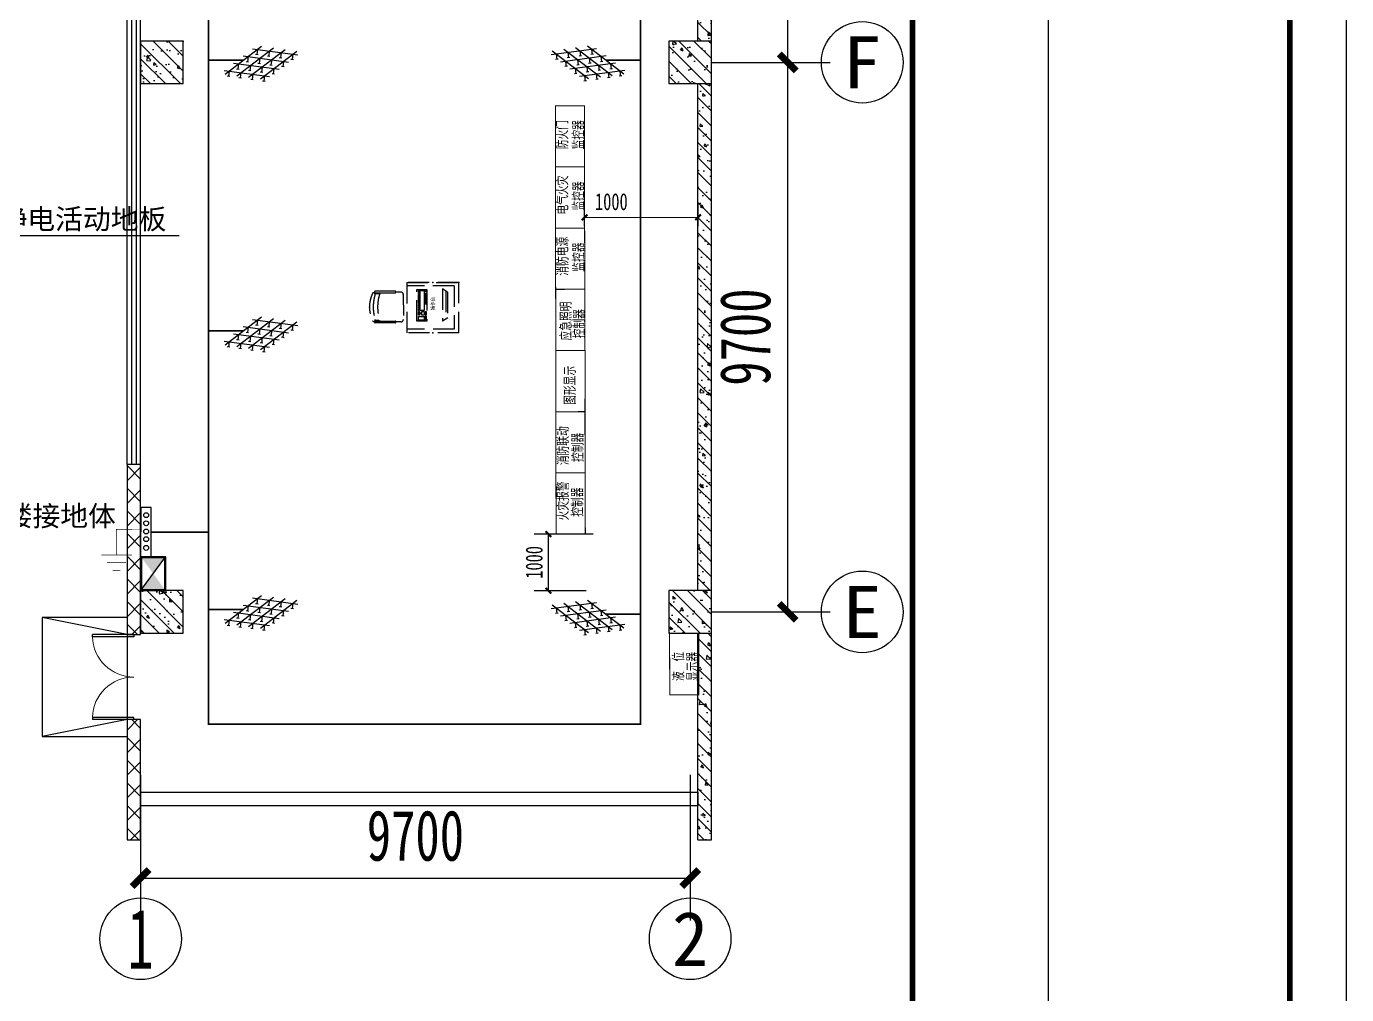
# Model space of a CAD drawing. Header units: millimetres. Extents: x -633009578 to 5705885, y -633235091 to 2571734.
# Drawn here: x 2521052 to 2544355, y 2116181 to 2133270 of the extents above; entities that cross this region are included whole.
import ezdxf
from ezdxf.enums import TextEntityAlignment as Align

# ---------------------------------------------------------------- set-up
doc = ezdxf.new("R2010")
doc.units = ezdxf.units.MM
doc.header["$LTSCALE"] = 1000
doc.header["$MEASUREMENT"] = 0
doc.linetypes.add('__DASH', pattern=[0.35, 0.25, -0.1])
doc.linetypes.add('DASH', pattern=[0.35, 0.25, -0.1])
doc.layers.get('0').update_dxf_attribs({"color": 9})
for name, color, linetype in [('01CSX', 5, 'Continuous'), ('A-COLUM(柱)', 255, 'Continuous'), ('A-DOOR(门）', 4, 'Continuous'), ('A-HATH(填充)', 8, 'Continuous'), ('A-STAR(楼梯)', 51, 'Continuous'), ('A-WA-J(剪力墙)', 254, 'Continuous'), ('A-WALL(墙)', 255, 'Continuous'), ('AXIS_TEXT', 7, 'Continuous'), ('C-AXIS(轴号)', 3, 'Continuous'), ('EQUIP', 3, 'Continuous'), ('GROUND', 2, 'Continuous'), ('LAYER2', 172, 'Continuous'), ('WALL', 9, 'Continuous'), ('WIRE-安防', 5, 'DASH'), ('智能管线', 10, 'Continuous'), ('设备-箱柜', 3, 'Continuous'), ('门', 172, 'Continuous'), ('院图签、封面151013$0$PUB_TITLE', 153, 'Continuous'), ('院图签、封面151013$0$图签文字', 4, 'Continuous')]:
    doc.layers.add(name, color=color, linetype=linetype)
doc.layers.add('TEXT', color=2, linetype='Continuous', lineweight=18)
doc.styles.add('-仿宋_GB2312', font='simhei.ttf')
doc.styles.add('-宋体', font='simhei.ttf', dxfattribs={"width": 0.8})
doc.styles.add('_TCH_AXIS', font='simhei.ttf', dxfattribs={"bigfont": 'GBCBIG'})
doc.styles.add('_TCH_DIM_T3', font='simhei.ttf', dxfattribs={"width": 0.707, "bigfont": 'GBCBIG'})
doc.styles.add('_TEL_DIM', font='simhei.ttf', dxfattribs={"height": 3.5, "bigfont": 'HZTXT'})
doc.styles.add('COMPLEX', font='simhei.ttf')
doc.styles.add('DIM_FONT', font='simhei.ttf', dxfattribs={"width": 0.707, "bigfont": 'gbcbig.shx'})
doc.styles.add('宋', font='simhei.ttf', dxfattribs={"width": 0.8})
doc.styles.add('院图签、封面151013$0$-宋体', font='simhei.ttf', dxfattribs={"width": 0.8})
doc.dimstyles.new('_TCH_ARCH&&300', dxfattribs={"dimtxt": 892.5, "dimasz": 300, "dimexe": 750, "dimexo": 900, "dimgap": 300, "dimtad": 1, "dimdec": 0, "dimzin": 0, "dimdsep": 46, "dimtxsty": '_TCH_DIM_T3', "dimblk": 'ARCHTICK', "dimcen": 0.09, "dimclrt": 7, "dimazin": 2, "dimtfac": 1, "dimtdec": 0, "dimtix": 1, "dimtmove": 2, "dimatfit": 3, "dimfxl": 1, "dimtolj": 1, "dimtzin": 0, "dimarcsym": 0})
doc.dimstyles.new('DIM100', dxfattribs={"dimtxt": 300, "dimasz": 100, "dimexe": 250, "dimexo": 300, "dimgap": 100, "dimtad": 1, "dimdec": 0, "dimzin": 0, "dimdsep": 46, "dimtxsty": 'DIM_FONT', "dimblk": 'ARCHTICK', "dimcen": 0.09, "dimclrd": 256, "dimclre": 256, "dimclrt": 256, "dimazin": 2, "dimtfac": 1, "dimtdec": 0, "dimtix": 1, "dimtmove": 2, "dimatfit": 3, "dimfxl": 1, "dimtolj": 1, "dimtzin": 0, "dimlwd": -1, "dimlwe": -1, "dimarcsym": 0})
pattern_1 = [(315, (-1098241.098288359, -1657218.591094821), (132.5825214724777, 132.5825214724776), []), (320, (-1098241.098288359, -1657218.591094821), (-47.06410123694653, -537.9451369505651), [56.25, -618.75]), (265, (-1098241.098288359, -1657218.591094821), (564.1441002750089, 104.0635002097499), [45, -495]), (10.45139999999999, (-1098245.020293359, -1657263.419854821), (517.079656545715, -433.8820362855164), [47.8051425, -525.856584]), (316.1842, (-1098091.098288359, -1657218.591094821), (-124.1392607467639, -800.4307864692332), [84.375, -928.125]), (6.635599999999986, (-1098101.443268609, -1657285.293653572), (730.5884031753312, -700.9970291615274), [71.707716, -788.78475]), (261.1842, (-1098091.098288359, -1657218.591094821), (730.588950693994, -700.9964588502198), [67.5, -742.5]), (291, (-1098128.598288359, -1657293.591094821), (-301.9641679990041, -447.6802890888463), [56.25, -618.75]), (236, (-1098128.598288359, -1657293.591094821), (543.8625337851396, -182.4864989411868), [44.99999999999999, -494.9999999999999]), (341.4514, (-1098153.761992859, -1657330.897769572), (241.8978725324643, -630.1669714361175), [47.8051425, -525.856584]), (307.5, (-1098241.098288359, -1657218.591094821), (249.6703903734836, -9.119891487967951), [0, -488.9999999999999, 0, -502.5, 0, -496.875]), (277.5, (-1098241.098288359, -1657218.591094821), (295.8087839117703, -197.3021530816116), [0, -286.5, 0, -477.75, 0, -189.375]), (237.5, (-1098241.098288359, -1657051.341094821), (-16.91615380078498, -400.3668271293068), [0, -187.5, 0, -585, 0, -776.25]), (227.5, (-1098241.098288359, -1656976.341094821), (75.07873674923819, -437.3896270067897), [0, -243.75, 0, -388.5, 0, -551.25])]
pattern_2 = [(45, (-1098041.098288359, -1657218.591094821), (-200.0002033111466, 200.0002033111467), []), (135, (-1098041.098288359, -1657218.591094821), (-200.0002033111467, -200.0002033111466), [])]

# ---------------------------------------------------------------- blocks, each defined once
blk = doc.blocks.new('_ArchTick')
at = {"color": 0, "linetype": 'ByBlock', "const_width": 0.4}
blk.add_lwpolyline([(-0.5, -0.5), (0.5, 0.5)], dxfattribs=at)
blk = doc.blocks.new('*D455')
at = {"transparency": 16777216}
for p, q in [((2530906.140061203, 2129742.943247736), (2530905.800289212, 2130149.664931075)), ((2532907.652956767, 2129744.615295357), (2532907.313184776, 2130151.336978696)), ((2530906.009137109, 2129899.66501831), (2532907.522032673, 2129901.33706593))]:
    blk.add_line(p, q, dxfattribs=at)
at = {"layer": 'Defpoints', "color": 0, "transparency": 16777216}
for p in [(2532907.522032673, 2129901.33706593), (2532907.903574244, 2129444.615400039), (2530906.39067868, 2129442.943352418)]:
    blk.add_point(p, dxfattribs=at)
at = {"transparency": 16777216, "xscale": 100, "yscale": 100, "zscale": 100}
for p, rotation in [((2530906.009137109, 2129899.66501831), 180.0478644178281), ((2532907.522032673, 2129901.33706593), 0.0478644178280932)]:
    blk.add_blockref('_ArchTick', p, dxfattribs=dict(at, rotation=rotation))
at = {"transparency": 16777216, "insert": (2531377.152784127, 2130174.80280705), "char_height": 300, "attachment_point": 5, "rotation": 0.047864417828107235, "style": 'DIM_FONT'}
blk.add_mtext('\\A1;\\A1;1000', dxfattribs=at)
blk = doc.blocks.new('*D374')
at = {"layer": 'C-AXIS(轴号)', "color": 0, "lineweight": -2, "transparency": 16777216}
for p, q in [((9339.00264189113, -19800.00000000815), (11421.60214259569, -19800.00000000815)), ((10671.60214259569, -29500.00000000815), (10671.60214259569, -19800.00000000815)), ((9339.00264189113, -29500.00000000815), (11421.60214259569, -29500.00000000815))]:
    blk.add_line(p, q, dxfattribs=at)
at = {"layer": 'Defpoints', "color": 0, "transparency": 16777216}
for p in [(8439.00264189113, -19800.00000000815), (10671.60214259569, -19800.00000000815), (8439.00264189113, -29500.00000000815)]:
    blk.add_point(p, dxfattribs=at)
at = {"layer": 'C-AXIS(轴号)', "color": 0, "linetype": 'ByBlock', "lineweight": -2, "transparency": 16777216, "xscale": 300, "yscale": 300, "zscale": 300}
for p, rotation in [((10671.60214259569, -19800.00000000815), 90), ((10671.60214259569, -29500.00000000815), 270)]:
    blk.add_blockref('_ArchTick', p, dxfattribs=dict(at, rotation=rotation))
at = {"layer": 'C-AXIS(轴号)', "color": 7, "transparency": 16777216, "insert": (9925.352142595686, -24650.00000000815), "char_height": 892.5, "attachment_point": 5, "rotation": 90, "style": '_TCH_DIM_T3'}
blk.add_mtext('\\A1;9700', dxfattribs=at)
blk = doc.blocks.new('*D375')
at = {"layer": 'C-AXIS(轴号)', "color": 0, "lineweight": -2, "transparency": 16777216}
for p, q in [((9339.00264189113, -10100.00000000815), (11421.60214259569, -10100.00000000815)), ((10671.60214259569, -19800.00000000815), (10671.60214259569, -10100.00000000815)), ((9339.00264189113, -19800.00000000815), (11421.60214259569, -19800.00000000815))]:
    blk.add_line(p, q, dxfattribs=at)
at = {"layer": 'Defpoints', "color": 0, "transparency": 16777216}
for p in [(8439.00264189113, -10100.00000000815), (10671.60214259569, -10100.00000000815), (8439.00264189113, -19800.00000000815)]:
    blk.add_point(p, dxfattribs=at)
at = {"layer": 'C-AXIS(轴号)', "color": 0, "linetype": 'ByBlock', "lineweight": -2, "transparency": 16777216, "xscale": 300, "yscale": 300, "zscale": 300}
for p, rotation in [((10671.60214259569, -10100.00000000815), 90), ((10671.60214259569, -19800.00000000815), 270)]:
    blk.add_blockref('_ArchTick', p, dxfattribs=dict(at, rotation=rotation))
at = {"layer": 'C-AXIS(轴号)', "color": 7, "transparency": 16777216, "insert": (9925.352142595686, -14950.00000000815), "char_height": 892.5, "attachment_point": 5, "rotation": 90, "style": '_TCH_DIM_T3'}
blk.add_mtext('\\A1;9700', dxfattribs=at)
blk = doc.blocks.new('*D377')
at = {"layer": 'C-AXIS(轴号)', "color": 0, "lineweight": -2, "transparency": 16777216}
for p, q in [((-750.0000000018626, -33259.01896482729), (-750.0000000018626, -34948.50481059146)), ((8949.999999998137, -33259.01896482729), (8949.999999998137, -34948.50481059146)), ((-750.0000000018626, -34198.50481059146), (8949.999999998137, -34198.50481059146))]:
    blk.add_line(p, q, dxfattribs=at)
at = {"layer": 'Defpoints', "color": 0, "transparency": 16777216}
for p in [(-750.0000000018626, -32359.01896482729), (8949.999999998137, -32359.01896482729), (8949.999999998137, -34198.50481059146)]:
    blk.add_point(p, dxfattribs=at)
at = {"layer": 'C-AXIS(轴号)', "color": 0, "linetype": 'ByBlock', "lineweight": -2, "transparency": 16777216, "xscale": 300, "yscale": 300, "zscale": 300, "rotation": 180}
blk.add_blockref('_ArchTick', (-750.0000000018626, -34198.50481059146), dxfattribs=at)
at = {"layer": 'C-AXIS(轴号)', "color": 0, "linetype": 'ByBlock', "lineweight": -2, "transparency": 16777216, "xscale": 300, "yscale": 300, "zscale": 300}
blk.add_blockref('_ArchTick', (8949.999999998137, -34198.50481059146), dxfattribs=at)
at = {"layer": 'C-AXIS(轴号)', "color": 7, "transparency": 16777216, "insert": (4099.999999998137, -33452.25481059146), "char_height": 892.5, "attachment_point": 5, "style": '_TCH_DIM_T3'}
blk.add_mtext('\\A1;9700', dxfattribs=at)
blk = doc.blocks.new('_AXISO')
blk.add_circle((0, 0), 0.5)
at = {"layer": 'AXIS_TEXT', "style": 'COMPLEX', "width": 1.041666666666667}
blk.add_attdef('A', text='', height=0.56, dxfattribs=at).set_placement((-0.25, -0.28), (0.25, -0.28), align=Align.FIT)
blk = doc.blocks.new('_FZH')
h = blk.add_hatch()
h.set_pattern_fill('钢筋混凝土', color=256, scale=0.1, style=0)
h.set_pattern_definition([(45, (0, 0), (-0.1767766952966369, 0.1767766952966369), []), (50, (0, 0), (0.7172601826007535, -0.06275213498259512), [0.07500000000000001, -0.8250000000000001]), (355, (0, 0), (-0.138751333613, 0.7521921337000119), [0.06, -0.66]), (100.4514, (0.05977168000000001, -0.00522934), (0.5785093817140216, 0.6894395420609536), [0.06374019, -0.701142112]), (46.1842, (0, 0.2), (1.067241048625645, -0.1655190143290181), [0.1125, -1.2375]), (96.6356, (0.088936745, 0.186206693), (0.9346627055487033, 0.9741178709004418), [0.095610288, -1.051713]), (351.1842, (0, 0.2), (0.9346619451336272, 0.9741186009253247), [0.09000000000000001, -0.9900000000000001]), (21, (0.1, 0.15), (0.5969070521184617, -0.4026188906653388), [0.07500000000000001, -0.8250000000000001]), (326, (0.1, 0.15), (0.2433153319215824, 0.7251500450468529), [0.06, -0.66]), (71.4514, (0.149742233, 0.116448394), (0.84022262858149, 0.3225304967099524), [0.06374019, -0.701142112]), (37.50000000000001, (0, 0), (0.01215985531729062, 0.3328938538313115), [0, -0.652, 0, -0.67, 0, -0.6625000000000001]), (7.499999999999999, (0, 0), (0.2630695374421486, 0.3944117118823603), [0, -0.382, 0, -0.637, 0, -0.2525]), (-32.5, (-0.223, 0), (0.533822436172409, -0.02255487173437976), [0, -0.25, 0, -0.78, 0, -1.035]), (-42.5, (-0.323, 0), (0.5831861693423862, 0.1001049823323177), [0, -0.325, 0, -0.518, 0, -0.735])])
h.paths.add_polyline_path([(-0.5, -0.5), (0.5, -0.5), (0.5, 0.5), (-0.5, 0.5)])
blk.add_lwpolyline([(-0.5, -0.5), (0.5, -0.5), (0.5, 0.5), (-0.5, 0.5)], close=True)
blk = doc.blocks.new('$DorLib2D$00000002')
for p, q in [((-0.5, -5.684341886080802e-17), (-0.5000000000000007, 0.4875)), ((-0.4750000000000007, 0.4875), (-0.5000000000000007, 0.4875)), ((-0.475, -2.842170943040401e-17), (-0.4750000000000007, 0.4875)), ((0.475, -2.842170943040401e-17), (0.4750000000000007, 0.4875)), ((0.4750000000000007, 0.4875), (0.5000000000000007, 0.4875)), ((0.5, -5.684341886080802e-17), (0.5000000000000007, 0.4875)), ((-0.5, -5.684341886080802e-17), (-0.475, -2.842170943040401e-17)), ((0.5, -5.684341886080802e-17), (0.475, -2.842170943040401e-17))]:
    blk.add_line(p, q)
at = {"lineweight": 13}
for centre, start, end in [((-0.4875, -4.263256414560601e-17), 0, 88.53071641864632), ((0.4875, -4.263256414560601e-17), 91.4692835813537, 180)]:
    blk.add_arc(centre, 0.4875, start, end, dxfattribs=at)
blk = doc.blocks.new('*D454')
at = {"transparency": 16777216}
for p, q in [((2531053.402544387, 2124310.196065526), (2530015.287046615, 2124310.196065526)), ((2530265.287046615, 2123309.993385403), (2530265.287046615, 2124310.196065526)), ((2530934.43780323, 2123309.993385403), (2530015.287046615, 2123309.993385403))]:
    blk.add_line(p, q, dxfattribs=at)
at = {"layer": 'Defpoints', "color": 0, "transparency": 16777216}
for p in [(2530265.287046615, 2124310.196065526), (2531353.402544387, 2124310.196065526), (2531234.43780323, 2123309.993385403)]:
    blk.add_point(p, dxfattribs=at)
at = {"transparency": 16777216, "xscale": 100, "yscale": 100, "zscale": 100}
for p, rotation in [((2530265.287046615, 2124310.196065526), 90), ((2530265.287046615, 2123309.993385403), 270)]:
    blk.add_blockref('_ArchTick', p, dxfattribs=dict(at, rotation=rotation))
at = {"transparency": 16777216, "insert": (2530015.287046614, 2123810.094725464), "char_height": 300, "attachment_point": 5, "rotation": 90, "style": 'DIM_FONT'}
blk.add_mtext('\\A1;1000', dxfattribs=at)
blk = doc.blocks.new('A$C5BD26984')
at = {"color": 142}
for p, q in [((119.687835571036, 756.8159161442745), (119.791930801468, 992.7549065061903)), ((139.3182773891604, 992.75571138347), (139.2141783452826, 756.807575448096)), ((475.6453150148736, 992.770478778948), (475.7689880332327, 756.8223528435265)), ((495.2953300028748, 756.8324082584804), (495.171661602566, 992.7713886200145)), ((130.1394999716722, 688.4903811128679), (130.1553240050562, 747.0694104770009)), ((455.4538134200557, 659.2308455131424), (159.4211026437406, 659.192954413993)), ((484.751240118756, 688.5124481853272), (484.7670641453878, 747.0914775494675)), ((599.3934435958508, 617.5063473717018), (0.01405423384858295, 617.4823282115394)), ((0.02784654710558243, 0.4479757105800672), (0.01451972255017608, 617.4823282253928)), ((41.84387049649376, 56.38551302487758), (41.81923406434362, 617.4797250112315)), ((138.8645958397246, 378.6665395423697), (138.9031301914947, 499.4368576905108)), ((138.9031301914947, 499.4368576905108), (513.8259183397458, 499.3172305665139)), ((148.8092655189103, 413.312811405056), (148.830583894538, 480.1266472116113)), ((148.830583894538, 480.1266472116113), (195.5762091462093, 480.1117320190242)), ((195.5762091462093, 480.1117320190242), (195.5548907638295, 413.2978962189663)), ((210.2483141502889, 468.4280153713335), (210.2519539075729, 479.8353597638707)), ((210.2519539075729, 479.8353597638707), (220.0360776485759, 479.8322379300662)), ((220.0360776485759, 479.8322379300662), (220.0324378912919, 468.424893537529)), ((226.5550099686079, 468.4228123711), (226.5586497258919, 479.8301567636372)), ((226.5586497258919, 479.8301567636372), (236.342773466924, 479.8270349298327)), ((236.342773466924, 479.8270349298327), (236.3391337096109, 468.4196905372955)), ((242.8615287125576, 468.4176094249633), (242.8651684698707, 479.8249538175005)), ((242.8651684698707, 479.8249538175005), (252.6492922108737, 479.821831983696)), ((252.6492922108737, 479.821831983696), (252.6456524535897, 468.4144875911588)), ((264.6030614136253, 467.0528041651778), (264.6067011709092, 478.460148557715)), ((264.6067011709092, 478.460148557715), (283.9028132816893, 478.4539917194852)), ((283.9028132816893, 478.4539917194852), (283.8991735244053, 467.046647326948)), ((293.1395577527292, 467.0436989840091), (293.1431975100422, 478.4510433765463)), ((293.1431975100422, 478.4510433765463), (312.4393096140702, 478.4448865387531)), ((312.4393096140702, 478.4448865387531), (312.4356698567572, 467.0375421462159)), ((320.3173250940745, 467.0350273374424), (320.3209648513875, 478.4423717299796)), ((320.3209648513875, 478.4423717299796), (338.2583479643799, 478.4366484263446)), ((338.2583479643799, 478.4366484263446), (338.254708207096, 467.0293040338074)), ((347.4949153542984, 467.0263557445287), (347.4985551116115, 478.4337001370659)), ((347.4985551116115, 478.4337001370659), (448.3277921653062, 478.4015284132256)), ((448.3277921653062, 478.4015284132256), (448.3241524079931, 466.9941840206884)), ((456.2058076385583, 466.991669211915), (456.2094473958714, 478.3990136044522)), ((456.2094473958714, 478.3990136044522), (475.5055595066515, 478.392856766659)), ((475.5055595066515, 478.392856766659), (475.5019197493384, 466.9855123741145)), ((483.3835749799036, 466.9829975653411), (483.3872147371876, 478.3903419578783)), ((483.3872147371876, 478.3903419578783), (501.3245978502091, 478.3846186542505)), ((501.3245978502091, 478.3846186542505), (501.320958092896, 466.9772742617133)), ((513.8259183397458, 499.3172305665139), (513.7873839947279, 378.5469124183728)), ((557.6004800634691, 56.41045707730518), (557.5758436245378, 617.5046690632225)), ((599.3934435958508, -0.0002126274339389056), (599.3934435958508, 617.5063473716946)), ((599.3934435958508, -0.0002126274339389056), (599.3934435958508, 617.5063473716946)), ((513.7873839947279, 378.5469124183728), (138.8645958397246, 378.6665395423697)), ((195.5548907638295, 413.2978962189663), (148.8092655189103, 413.312811405056)), ((149.0734718414897, 389.6832918991859), (149.0771115988027, 401.0906362917231)), ((196.9062573589908, 389.6680298261344), (149.0734718414897, 389.6832918991859)), ((149.0771115988027, 401.0906362917231), (196.9098971163039, 401.0753742186716)), ((196.9098971163039, 401.0753742186716), (196.9062573589908, 389.6680298261344)), ((208.5998932603106, 413.2937339267883), (208.6077793132281, 438.0093683383602)), ((252.6278834353143, 413.2796858566289), (208.5998932603106, 413.2937339267883)), ((208.6077793132281, 438.0093683383602), (252.6357694882317, 437.9953202682009)), ((210.2231827361393, 389.6637807785737), (210.2268224934523, 401.0711251711109)), ((220.0073064771714, 389.6606589447692), (210.2231827361393, 389.6637807785737)), ((210.2268224934523, 401.0711251711109), (220.0109462344553, 401.0680033373064)), ((220.0324378912919, 468.424893537529), (210.2483141502889, 468.4280153713335)), ((220.0109462344553, 401.0680033373064), (220.0073064771714, 389.6606589447692)), ((226.5298785612395, 389.6585777783403), (226.5335183117713, 401.0659221708775)), ((236.3140022954904, 389.6554559445358), (226.5298785612395, 389.6585777783403)), ((226.5335183117713, 401.0659221708775), (236.3176420528034, 401.062800337073)), ((226.5498103694117, 452.1267718323361), (226.5534501266957, 463.5341162248733)), ((236.3339341104147, 452.1236499985316), (226.5498103694117, 452.1267718323361)), ((226.5534501266957, 463.5341162248733), (236.3375738677278, 463.5309943910688)), ((236.3391337096109, 468.4196905372955), (226.5550099686079, 468.4228123711)), ((236.3176420528034, 401.062800337073), (236.3140022954904, 389.6554559445358)), ((236.3375738677278, 463.5309943910688), (236.3339341104147, 452.1236499985316)), ((242.8363972984371, 389.6533748322036), (242.8400370557501, 401.0607192247408)), ((252.6205210394692, 389.6502529983991), (242.8363972984371, 389.6533748322036)), ((242.8400370557501, 401.0607192247408), (252.6241607967531, 401.0575973909363)), ((252.6456524535897, 468.4144875911588), (242.8615287125576, 468.4176094249633)), ((252.6241607967531, 401.0575973909363), (252.6205210394692, 389.6502529983991)), ((252.6357694882317, 437.9953202682009), (252.6278834353143, 413.2796858566289)), ((264.3143340151291, 413.2759570449634), (264.3291528782574, 459.7196841742043)), ((501.3037994128536, 413.2003404947318), (264.3143340151291, 413.2759570449634)), ((264.3291528782574, 459.7196841742043), (501.3186182759819, 459.6440676235434)), ((283.8991735244053, 467.046647326948), (264.6030614136253, 467.0528041651778)), ((312.4356698567572, 467.0375421462159), (293.1395577527292, 467.0436989840091)), ((338.254708207096, 467.0293040338074), (320.3173250940745, 467.0350273374424)), ((339.3171349064214, 389.6225905956235), (339.3207746637345, 401.029934988168)), ((349.1012586474535, 389.619468761819), (339.3171349064214, 389.6225905956235)), ((339.3207746637345, 401.029934988168), (349.1048984047375, 401.0268131543635)), ((448.3241524079931, 466.9941840206884), (347.4949153542984, 467.0263557445287)), ((349.1048984047375, 401.0268131543635), (349.1012586474535, 389.619468761819)), ((355.6238307315216, 389.6173875953973), (355.6274704888056, 401.0247319879345)), ((365.4079544725246, 389.6142657615928), (355.6238307315216, 389.6173875953973)), ((355.6274704888056, 401.0247319879345), (365.4115942230565, 401.02161015413)), ((365.4115942230565, 401.02161015413), (365.4079544725246, 389.6142657615928)), ((371.9303494687192, 389.6121846492533), (371.9339892260032, 401.0195290417978)), ((381.7144732097222, 389.6090628154489), (371.9303494687192, 389.6121846492533)), ((371.9339892260032, 401.0195290417978), (381.7181129670353, 401.0164072079933)), ((381.7181129670353, 401.0164072079933), (381.7144732097222, 389.6090628154489)), ((388.2370452937903, 389.6069816490271), (388.2406850511034, 401.0143260415643)), ((398.0211690280703, 389.6038598152227), (388.2370452937903, 389.6069816490271)), ((388.2406850511034, 401.0143260415643), (398.0248087853543, 401.0112042077599)), ((398.0248087853543, 401.0112042077599), (398.0211690280703, 389.6038598152227)), ((411.3380944052187, 389.5996107676619), (411.3417341625027, 401.0069551601991)), ((421.1222181462217, 389.5964889338575), (411.3380944052187, 389.5996107676619)), ((411.3417341625027, 401.0069551601991), (421.1258579035348, 401.0038333263947)), ((421.1258579035348, 401.0038333263947), (421.1222181462217, 389.5964889338575)), ((427.6447902302898, 389.5944077674285), (427.6484299876029, 401.0017521599657)), ((437.4289139645407, 389.591285933624), (427.6447902302898, 389.5944077674285)), ((427.6484299876029, 401.0017521599657), (437.4325537218538, 400.9986303261612)), ((437.4325537218538, 400.9986303261612), (437.4289139645407, 389.591285933624)), ((443.9513089675165, 389.5892048212918), (443.9549487248005, 400.996549213829)), ((453.7354327085195, 389.5860829874873), (443.9513089675165, 389.5892048212918)), ((443.9549487248005, 400.996549213829), (453.7390724658326, 400.9934273800245)), ((453.7390724658326, 400.9934273800245), (453.7354327085195, 389.5860829874873)), ((475.5019197493384, 466.9855123741145), (456.2058076385583, 466.991669211915)), ((460.2580047858355, 389.5840018210583), (460.2616445431195, 400.9913462135955)), ((470.0421285268385, 389.5808799872539), (460.2580047858355, 389.5840018210583)), ((460.2616445431195, 400.9913462135955), (470.0457682841516, 400.9882243797911)), ((470.0457682841516, 400.9882243797911), (470.0421285268385, 389.5808799872539)), ((501.320958092896, 466.9772742617133), (483.3835749799036, 466.9829975653411)), ((491.5121361948841, 389.5740295243959), (491.515775952168, 400.9813739169331)), ((501.2962599358871, 389.5709076901549), (491.5121361948841, 389.5740295243959)), ((491.515775952168, 400.9813739169331), (501.2998996932001, 400.9782520826921)), ((501.2998996932001, 400.9782520826921), (501.2962599358871, 389.5709076901549)), ((501.3186182759819, 459.6440676235434), (501.3037994128536, 413.2003404947318)), ((522.7110517107067, 194.4613803473112), (139.8415920638945, 194.3167693162613)), ((177.8877399781777, 132.5440632096579), (139.8415920638945, 194.3167693162613)), ((484.4474429193942, 132.65985179774), (522.7110517107067, 194.4613803473112)), ((0.0008086272573564202, 0.4479852782387752), (599.3868207925698, 0.2358959054836305)), ((557.6004801644303, 56.40815877883142), (41.84387049649376, 56.38551302487758)), ((496.8821755138924, 152.743829908075), (165.5236768260365, 152.6186747298343)), ((484.4474429193942, 132.65985179774), (177.8877399781777, 132.5440632096579))]:
    blk.add_line(p, q, dxfattribs=at)
for centre, radius, start, end in [((129.5550997950777, 992.7552794586227), 9.763177599106498, 0.00253464134692743, 180.056476227043), ((153.592161657114, 1010.566031541246), 16.44432558112444, 121.8666058469627, 291.2151243946058), ((77.59840854839422, 969.3165200130825), 69.77582048866553, 331.9396739988847, 29.05621077195765), ((307.5632425988733, 455.3381466859719), 509.6937846401551, 70.74121570874951, 109.2777323079803), ((307.607954072766, 692.04892764541), 370.1311383071135, 63.93528187786654, 116.0752777910442), ((307.6318264732836, 507.5430416801028), 509.6567001641491, 73.12401295309371, 106.890654394946), ((461.5470892094017, 1010.577289329485), 16.44432558112444, 248.7452119335211, 58.09373098288847), ((537.2498579839885, 969.335649472574), 69.77583997461821, 150.9478405490464, 208.0643691404965), ((485.4084926022042, 992.7709042128408), 9.763177599106498, 359.9485555435354, 180.0024966996961), ((129.4510049973615, 756.8071457812403), 9.763173362078687, 179.948530543548, 0.002521728437348511), ((159.4290146536659, 688.4824690960595), 29.28951575204045, 179.9845224426393, 269.9845224359693), ((455.4617254367331, 688.5203601952089), 29.28951575204045, 269.9845224359693, 359.9845224426393), ((485.532161387935, 756.8227805358401), 9.763173362078687, 180.0025100682572, 0.05650082849167741)]:
    blk.add_arc(centre, radius, start, end, dxfattribs=at)
for p in [(307.5738461792353, 1062.180064381515), (0.02118313484243117, 308.9651519677718), (599.3934435958508, 308.9411328076094), (599.3868207925698, 0.2358959054836305)]:
    blk.add_point(p, dxfattribs=at)
at = {"layer": 'WIRE-安防'}
blk.add_lwpolyline([(599.3934435958508, 617.5063473717018), (599.3868207925698, 0.2358959054836305)], dxfattribs=at)
at = {"color": 7, "style": '_TEL_DIM', "flags": 1}
for tag in ['REMARK', 'A']:
    blk.add_attdef(tag, text='', height=0.00929279999999997, rotation=180, dxfattribs=at).set_placement((599.3868207925698, 0.2358959054836305), align=Align.MIDDLE_CENTER)
at = {"layer": '门', "color": 7, "style": '-仿宋_GB2312', "width": 0.8}
blk.add_text('操作台', height=46.46399999999984, dxfattribs=at).set_placement((269.4282084608567, 283.6992397346185))
blk = doc.blocks.new('A$C1464054D')
at = {"layer": 'GROUND'}
for p, q in [((27.8354522495938, 28.30604468118691), (632.6354522496113, 633.1060446811897)), ((249.5841388297267, 28.30604468118691), (854.3841388297443, 633.1060446811971)), ((470.4003008581349, 565.9060446811853), (1325.716663381405, 565.9060446811853)), ((471.3328254098305, 28.30604468118691), (1076.132825409819, 633.1060446811897)), ((565.4354522496287, 565.9060446811853), (565.4354522496287, 470.3998543816415)), ((693.0815119899053, 28.30604468118691), (1297.881511989922, 633.1060446811897)), ((787.1841388297325, 565.9060446811853), (787.1841388297325, 470.3998543816415)), ((1008.932825409836, 565.9060446811853), (1008.932825409836, 470.3998543816415)), ((1230.68151198994, 565.9060446811853), (1230.68151198994, 470.3998543816415)), ((156.800300858129, 252.3060446811869), (1012.11666338137, 252.3060446811869)), ((251.8354522495938, 252.3060446811869), (251.8354522495938, 156.7998543816356)), ((313.6003008581465, 409.1060446811898), (1168.916663381387, 409.1060446811898)), ((384.9323700503155, 313.5998543816386), (432.338534448907, 313.5998543816386)), ((408.6354522496113, 409.1060446811898), (408.6354522496113, 313.5998543816386)), ((473.5841388297266, 252.3060446811869), (473.5841388297266, 156.7998543816356)), ((541.7323700503039, 470.3998543816415), (589.1385344488953, 470.3998543816415)), ((606.6810566304192, 313.5998543816386), (654.0872210290107, 313.5998543816386)), ((630.3841388297443, 409.1060446811898), (630.3841388297443, 313.5998543816386)), ((695.3328254098304, 252.3060446811869), (695.3328254098304, 156.7998543816356)), ((763.4810566304367, 470.3998543816415), (810.8872210289992, 470.3998543816415)), ((828.4297432105233, 313.5998543816386), (875.8359076090854, 313.5998543816386)), ((852.132825409819, 409.1060446811898), (852.132825409819, 313.5998543816386)), ((917.0815119899053, 252.3060446811869), (917.0815119899053, 156.7998543816356)), ((985.2297432105403, 470.3998543816415), (1032.635907609103, 470.3998543816415)), ((1050.178429790656, 313.5998543816386), (1097.584594189189, 313.5998543816386)), ((1073.881511989922, 409.1060446811898), (1073.881511989922, 313.5998543816386)), ((1206.978429790673, 470.3998543816415), (1254.384594189207, 470.3998543816415)), ((0.0003008581406903, 95.50604468118401), (855.3166633813817, 95.50604468118401)), ((95.03545224960544, 95.50604468118401), (95.03545224960544, -0.0001456183599657)), ((228.1323700503271, 156.7998543816356), (275.5385344488896, 156.7998543816356)), ((316.7841388297093, 95.50604468118401), (316.7841388297093, -0.0001456183599657)), ((449.8810566304309, 156.7998543816356), (497.2872210289933, 156.7998543816356)), ((538.5328254098132, 95.50604468118401), (538.5328254098132, -0.0001456183599657)), ((671.6297432105348, 156.7998543816356), (719.0359076090972, 156.7998543816356)), ((760.2815119899168, 95.50604468118401), (760.2815119899168, -0.0001456183599657)), ((893.3784297906386, 156.7998543816356), (940.784594189172, 156.7998543816356)), ((71.3323700503388, -0.0001456183599657), (118.7385344489012, -0.0001456183599657)), ((293.0810566304426, -0.0001456183599657), (340.4872210289759, -0.0001456183599657)), ((514.8297432105463, -0.0001456183599657), (562.2359076090796, -0.0001456183599657)), ((736.5784297906501, -0.0001456183599657), (783.9845941891837, -0.0001456183599657))]:
    blk.add_line(p, q, dxfattribs=at)
blk = doc.blocks.new('建筑图框_A0')
for p, q in [((118900, 0), (118900, 84100)), ((117900, 1000), (117900, 83100))]:
    blk.add_line(p, q)
at = {"layer": '院图签、封面151013$0$PUB_TITLE'}
blk.add_line((113638.0804010462, 37000.52187855891), (113638.0804379303, 72899.41678568209), dxfattribs=at)
blk.add_lwpolyline([(0, 0), (118900, 0), (118900, 84100), (0, 84100)], close=True, dxfattribs=at)
at = {"layer": '院图签、封面151013$0$PUB_TITLE', "const_width": 100}
blk.add_lwpolyline([(2500, 1000), (117900, 1000), (117900, 83100), (2500, 83100)], close=True, dxfattribs=at)
blk.add_lwpolyline([(111238.0804010471, 1000.00033656368), (111238.0804010471, 83099.99466911657)], dxfattribs=at)
at = {"layer": '院图签、封面151013$0$图签文字', "color": 6, "style": '院图签、封面151013$0$-宋体'}
for tag, height, width, p in [('工程主持人', 400, 0.8000000000029104, (114688.0804010462, 36699.5688464453)), ('审定', 400, 0.8000000000029104, (114688.0804010462, 35899.56884644483)), ('审核', 400, 0.8000000000029104, (114688.0804010462, 35099.56884644437)), ('专业负责人', 400, 0.8000000000029104, (114688.0804010462, 34299.5688464439)), ('校对', 400, 0.8000000000029104, (114688.0804010462, 33499.56884644344)), ('设计', 400, 0.8000000000029104, (114688.0804010462, 32699.56884644297)), ('方案设计人', 400, 0.8000000000029104, (114688.0804010462, 31900.42615922005)), ('工程编号', 300, 0.6999999999970896, (115738.0804010411, 8700.424278954277)), ('版次', 300, 0.6999999999970896, (113538.0804010311, 3005.726258059498)), ('日期', 300, 0.6999999999970896, (116838.0804010863, 3000.226258123759)), ('比例', 300, 0.6999999999970896, (113538.0804010015, 2200.188802679535)), ('图号_X施', 300, 0.6999999999970896, (116338.0804010404, 2200.188802651362)), ('图号', 200, 0.6999999999970896, (117338.0804010546, 2400.075247410685)), ('图号_总数', 200, 0.6999999999970896, (117338.0804010425, 2000.075247410219))]:
    blk.add_attdef(tag, text='', height=height, dxfattribs=dict(at, width=width)).set_placement(p, align=Align.MIDDLE_CENTER)
at = {"layer": '院图签、封面151013$0$图签文字', "color": 6, "style": '院图签、封面151013$0$-宋体', "width": 0.7}
for tag, p in [('建设单位_001', (115735.8856235607, 7446.21079580821)), ('工程名称_001', (115733.5260729989, 6045.368099178996)), ('图名_001', (114542.8818887114, 4059.656552180292))]:
    blk.add_attdef(tag, p, '', height=300, dxfattribs=at)
blk = doc.blocks.new('G$C6486C7B8')
h = blk.add_hatch()
h.set_pattern_fill('钢筋混凝土', color=256, scale=75, angle=270, style=0)
h.set_pattern_definition(pattern_1)
h.paths.add_polyline_path([(9325, -10474.99999999977), (9085, -10474.99999999977), (9085, -19424.99999999977), (9325, -19424.99999999977)])
h = blk.add_hatch()
h.set_pattern_fill('钢筋混凝土', color=256, scale=75, angle=270, style=0)
h.set_pattern_definition(pattern_1)
h.paths.add_polyline_path([(9325, -20174.99999999977), (9085, -20174.99999999977), (9085, -29124.99999999977), (9325, -29124.99999999977)])
h = blk.add_hatch()
h.set_pattern_fill('钢筋混凝土', color=256, scale=75, angle=270, style=0)
h.set_pattern_definition(pattern_1)
h.paths.add_polyline_path([(9085, -29874.99999999977), (9085, -33524.08343586605), (9325, -33524.08343586605), (9325, -29875.00000009499)])
at = {"layer": 'A-HATH(填充)'}
h = blk.add_hatch(dxfattribs=at)
h.set_pattern_fill('多孔材料', color=256, scale=100, style=0)
h.set_pattern_definition(pattern_2)
h.paths.add_polyline_path([(-989.9999999981374, -26900.00000112248), (-989.9999999981374, -29899.99999985076), (-749.9999999981374, -29899.99999985076), (-749.9999999981374, -26900.00000112248)])
h = blk.add_hatch(dxfattribs=at)
h.set_pattern_fill('多孔材料', color=256, scale=100, style=0)
h.set_pattern_definition(pattern_2)
h.paths.add_polyline_path([(-989.9999999981374, -31399.99999985076), (-989.9999999981374, -33524.08343586628), (-749.9999999981374, -33524.08343586628), (-749.9999999981374, -31399.99999985076)])
at = {"color": 0, "extrusion": (0, 0, -1)}
for p, q in [((-990, -26900.00000116765), (-990, -4900.000001167646)), ((-910, -4900.000001167646), (-910, -26900.00000116765)), ((-830, -4900.000001167646), (-830, -26900.00000116765)), ((-750, -26900.00000116765), (-750, -4900.000001167646)), ((-750, -26900.00000116765), (-990, -26900.00000116765))]:
    blk.add_line(p, q, dxfattribs=at)
at = {"layer": 'A-DOOR(门）'}
blk.add_line((-990, -29899.99999998719), (-990, -31399.99999998719), dxfattribs=at)
at = {"layer": 'A-STAR(楼梯)'}
for points in [[(-989.9999999934807, -29599.99999999139), (-2489.999999993481, -29599.99999999139), (-2489.999999993481, -31699.99999983679), (-990, -31699.99999983679)], [(-990.0000000009313, -29899.99999994365), (-2490.000000004657, -29600.00049407291)], [(-990.0000000009313, -31399.99999988452), (-2490.000000004657, -31699.99950575526)]]:
    blk.add_lwpolyline(points, dxfattribs=at)
at = {"layer": 'A-WA-J(剪力墙)'}
for p, q in [((9084.999999988824, -19425.00000009476), (9084.999999986961, -10475.00000009476)), ((9324.999999988824, -19425.00000009476), (9324.999999984168, -10475.00000009476)), ((9085.000000008382, -29125.00000009476), (9084.999999997672, -20174.99999976926)), ((9325.000000008382, -29125.00000009476), (9325.000000010245, -20174.99999976926)), ((9085.000000000466, -33524.08343586605), (9085.000000004657, -29875.00000009499)), ((9325.000000003725, -33524.08343586605), (9325.000000011176, -29875.00000009499))]:
    blk.add_line(p, q, dxfattribs=at)
at = {"layer": 'A-WALL(墙)'}
for p, q in [((-749.9999999618158, -32679.99999980978), (9085.000000000931, -32679.99999980954)), ((-749.9999999618158, -32679.99999980978), (-749.9999999618158, -32919.99999980978)), ((9085.000000000931, -32679.99999980954), (9085.000000000931, -32919.99999980954)), ((-749.9999999618158, -32919.99999980978), (9085.000000000931, -32919.99999980954)), ((-989.9999999981374, -33524.08343586628), (-750.0000000018626, -33524.08343586628)), ((9085.000000000466, -33524.08343586605), (9325.000000003725, -33524.08343586605))]:
    blk.add_line(p, q, dxfattribs=at)
at = {"layer": 'C-AXIS(轴号)'}
for p, q in [((9332.042442172951, -19800.00000000815), (11267.14854629077, -19800.00000000815)), ((9332.042442172951, -29500.00000000815), (11267.14854629077, -29500.00000000815)), ((-750.0000000018626, -32374.23531192541), (-750.0000000018626, -34549.73083964526)), ((8949.999999998137, -32374.23531192541), (8949.999999998137, -34549.73083964526))]:
    blk.add_line(p, q, dxfattribs=at)
at = {"layer": 'WALL'}
for p, q in [((-989.9999999981374, -26900.00000112248), (-989.9999999981374, -29899.99999985076)), ((-749.9999999981374, -26900.00000112248), (-989.9999999981374, -26900.00000112248)), ((-749.9999999981374, -29899.99999985076), (-749.9999999981374, -26900.00000112248)), ((-989.9999999981374, -29899.99999985076), (-749.9999999981374, -29899.99999985076)), ((-989.9999999981374, -31399.99999985076), (-989.9999999981374, -33524.08343586628)), ((-749.9999999981374, -31399.99999985076), (-989.9999999981374, -31399.99999985076)), ((-749.9999999981374, -33524.08343586628), (-749.9999999981374, -31399.99999985076))]:
    blk.add_line(p, q, dxfattribs=at)
at = {"layer": 'A-COLUM(柱)', "xscale": 750, "yscale": 750, "zscale": 750, "rotation": 270}
for p in [(-375, -19800), (8950, -19800), (-375, -29500), (8950, -29500)]:
    blk.add_blockref('_FZH', p, dxfattribs=at)
at = {"layer": 'A-DOOR(门）', "xscale": -1500, "yscale": 1500, "zscale": 1500, "rotation": 89.99999999999997}
blk.add_blockref('$DorLib2D$00000002', (-870, -30649.99999998719), dxfattribs=at)
at = {"layer": 'C-AXIS(轴号)'}
ref = blk.add_blockref('_AXISO', (11987.14854629077, -19800.00000000815), dxfattribs=dict(at, xscale=1440, yscale=1440, zscale=1440))
ref.add_attrib('A', 'F', dxfattribs={"layer": 'AXIS_TEXT', "height": 916.3373414774384, "style": '_TCH_AXIS'}).set_placement((11638.06765429936, -20258.16867074687), (12336.22943828218, -20258.16867074687), align=Align.FIT)
ref = blk.add_blockref('_AXISO', (11987.14854629077, -29500.00000000815), dxfattribs=dict(at, xscale=1440, yscale=1440, zscale=1440))
ref.add_attrib('A', 'E', dxfattribs={"layer": 'AXIS_TEXT', "height": 916.3373414774384, "style": '_TCH_AXIS'}).set_placement((11638.06765429936, -29958.16867074687), (12336.22943828218, -29958.16867074687), align=Align.FIT)
ref = blk.add_blockref('_AXISO', (-750.0000000018626, -35269.73083964526), dxfattribs=dict(at, xscale=1440, yscale=1440, zscale=1440))
ref.add_attrib('A', '1', dxfattribs={"layer": 'AXIS_TEXT', "height": 1058.855074580803, "style": '_TCH_AXIS'}).set_placement((-976.8975159834138, -35799.15837693564), (-523.1024840203114, -35799.15837693564), align=Align.FIT)
ref = blk.add_blockref('_AXISO', (8949.999999998137, -35269.73083964526), dxfattribs=dict(at, xscale=1440, yscale=1440, zscale=1440))
ref.add_attrib('A', '2', dxfattribs={"layer": 'AXIS_TEXT', "height": 958.521939077196, "style": '_TCH_AXIS'}).set_placement((8630.49268697258, -35748.99180918387), (9269.507313023694, -35748.99180918387), align=Align.FIT)
for p1, p2, distance, picture, middle in [((8439.00264189113, -19800.00000000815), (8439.00264189113, -10100.00000000815), -2232.5995007045603, '*D375', (9925.352142595686, -14950.00000000815)), ((8439.00264189113, -29500.00000000815), (8439.00264189113, -19800.00000000815), -2232.5995007045603, '*D374', (9925.352142595686, -24650.00000000815)), ((-750.0000000018626, -32359.01896482729), (8949.999999998137, -32359.01896482729), -1839.485845764171, '*D377', (4099.999999998137, -33452.25481059146))]:
    dim = blk.add_aligned_dim(p1=p1, p2=p2, distance=distance, dimstyle='_TCH_ARCH&&300', dxfattribs=at)
    dim.commit()
    dim.dimension.update_dxf_attribs({"geometry": picture, "text_midpoint": middle})

msp = doc.modelspace()

# ---------------------------------------------------------------- hatches: boundary and pattern name
h = msp.add_hatch(color=256)
h.paths.add_polyline_path([(2523086.118776996, 2123890.990328495), (2523496.1182056, 2123890.305825647), (2523290.651025938, 2123610.648467292)])
h.paths.add_polyline_path([(2523495.183274881, 2123330.30660609), (2523085.183846277, 2123330.991108938), (2523290.651025938, 2123610.648467292)])

# ---------------------------------------------------------------- linework, layer by layer
msp.add_line((2530915.058335714, 2126061.119698978), (2530913.995156499, 2126697.936307617))
at = {"linetype": '__DASH', "const_width": 30}
msp.add_lwpolyline([(2531889.803954464, 2150355.925220905), (2524268.616560516, 2150355.925220905), (2524268.616560516, 2120955.92522092), (2531889.803954464, 2120955.92522092)], close=True, dxfattribs=at)
for points in [[(2524881.283153126, 2132673.603483214), (2524268.616560516, 2132673.603483214)], [(2531277.137361854, 2132673.603483214), (2531889.803954464, 2132673.603483214)], [(2524881.283153126, 2127895.770949523), (2524268.616560516, 2127895.770949523)], [(2523253.707317126, 2124345.110599098), (2524268.616560516, 2124345.110599098)], [(2524881.283153126, 2122980.851028929), (2524268.616560516, 2122980.851028929)], [(2531277.137361854, 2122893.654461521), (2531889.803954464, 2122893.654461521)]]:
    msp.add_lwpolyline(points, dxfattribs=at)
at = {"const_width": 18}
for points in [[(2530390.604878234, 2130789.324629542), (2530388.801797194, 2131869.323124401), (2530902.338353355, 2131870.180484881), (2530904.141434395, 2130790.181990022)], [(2530392.407959274, 2129709.326134684), (2530390.604878234, 2130789.324629542), (2530904.141434395, 2130790.181990022), (2530905.944515434, 2129710.183495162)], [(2530394.211040312, 2128629.327639823), (2530392.407959274, 2129709.326134684), (2530905.944515434, 2129710.183495162), (2530907.747596473, 2128630.185000303)], [(2530396.014121352, 2127549.329144964), (2530394.211040312, 2128629.327639823), (2530907.747596473, 2128630.185000303), (2530909.550677514, 2127550.186505443)], [(2530397.81720239, 2126469.330650104), (2530396.014121352, 2127549.329144964), (2530912.572297784, 2127550.191550104), (2530914.375378825, 2126470.193055245)], [(2530399.62028343, 2125389.332155245), (2530397.81720239, 2126469.330650104), (2530914.375378825, 2126470.193055245), (2530916.178459864, 2125390.194560386)], [(2530401.42336447, 2124309.333660385), (2530399.62028343, 2125389.332155245), (2530916.178459864, 2125390.194560386), (2530917.981540904, 2124310.196065526)], [(2532407.493455471, 2121473.0790132), (2532405.690374431, 2122553.07750806), (2532922.248550863, 2122553.939913201), (2532924.051631904, 2121473.941418341)]]:
    msp.add_lwpolyline(points, close=True, dxfattribs=at)
msp.add_lwpolyline([(2523065.150483766, 2123311.024527194), (2523515.149856625, 2123310.27324358), (2523516.15156811, 2123910.272407391), (2523066.152195251, 2123911.023691005)], close=True)
msp.add_lwpolyline([(2523085.183846277, 2123330.991108938), (2523496.1182056, 2123890.305825647)])
at = {"layer": 'EQUIP', "color": 3}
msp.add_lwpolyline([(2516710.721541927, 2129581.542555438), (2523751.047076726, 2129581.542555438)], dxfattribs=at)
at = {"layer": 'LAYER2'}
msp.add_lwpolyline([(2523085.183846277, 2123330.991108938), (2523495.183274881, 2123330.306606091), (2523496.1182056, 2123890.305825647), (2523086.118776996, 2123890.990328495)], close=True, dxfattribs=at)
at = {"layer": '智能管线', "color": 0, "linetype": 'ByBlock'}
msp.add_lwpolyline([(2523254.432555289, 2124779.509423693), (2523069.28844425, 2124779.818525761), (2523067.837967924, 2123911.020876572), (2523252.982078962, 2123910.711774503)], close=True, dxfattribs=at)
at = {"layer": '智能管线', "color": 0, "linetype": 'ByBlock', "const_width": 10}
msp.add_lwpolyline([(2522640.547300446, 2123942.268042358), (2522641.297602147, 2124391.679275039), (2523068.639246308, 2124390.96581899)], dxfattribs=at)
at = {"layer": '智能管线', "color": 0, "linetype": 'ByBlock', "const_width": 10, "elevation": -308.1318129466609}
for points in [[(2522373.015066002, 2123941.051280301), (2522914.514311342, 2123940.147235673)], [(2522474.320163347, 2123805.506960598), (2522812.757191683, 2123804.941932706)], [(2522575.62526026, 2123669.962640896), (2522711.000072025, 2123669.736629738)]]:
    msp.add_lwpolyline(points, dxfattribs=at)
at = {"layer": '智能管线', "color": 0, "linetype": 'ByBlock'}
for centre in [(2523166.880151478, 2124643.441821645), (2523166.400044792, 2124355.870386291), (2523166.641121294, 2124500.268950031), (2523165.91526798, 2124065.50166584), (2523166.171773479, 2124219.141797816)]:
    msp.add_circle(centre, 43.06085145673914, dxfattribs=at)

# ---------------------------------------------------------------- block references
msp.add_blockref('G$C6486C7B8', (2523818.616560461, 2152435.925220636))
at = {"layer": '01CSX'}
for p, xscale, yscale, zscale, rotation in [((2524529.079355313, 2132405.042617006), 0.9476999994367359, 0.9476999994367359, 0.9476999994367359, 352.2852884217339), ((2531629.341159667, 2132405.042617006), -0.9476999994367359, 0.9477000001352278, 0.9477000000000002, 7.714711578266087), ((2524529.079355313, 2127627.210083315), 0.9476999994367359, 0.9476999994367359, 0.9476999994367359, 352.2852884217339), ((2524529.079355313, 2122712.29016272), 0.9476999994367359, 0.9476999994367359, 0.9476999994367359, 352.2852884217339), ((2531629.341159667, 2122625.093595312), -0.9476999994367359, 0.9477000001352278, 0.9477000000000002, 7.714711578266087)]:
    msp.add_blockref('A$C1464054D', p, dxfattribs=dict(at, xscale=xscale, yscale=yscale, zscale=zscale, rotation=rotation))
at = {"layer": 'WIRE-安防', "xscale": 1.485, "yscale": 1.485, "zscale": 1.485, "rotation": 90.09318149437661}
msp.add_blockref('A$C5BD26984', (2528685.393094161, 2127862.828583287), dxfattribs=at)
at = {"layer": '设备-箱柜'}
msp.add_blockref('建筑图框_A0', (2425455.291295354, 2070671.39151276), dxfattribs=at)

# ---------------------------------------------------------------- texts
at = {"layer": 'EQUIP', "color": 3, "style": '-宋体'}
for s, p in [('600*600抗静电活动地板', (2518371.079029309, 2129690.044835928)), ('大楼接地体', (2520176.666653363, 2124448.923531224))]:
    msp.add_text(s, height=360, dxfattribs=at).set_placement(p)
at = {"layer": 'TEXT', "style": '宋'}
for s, height, rotation, width, p in [('防火门', 179.9999999999999, 90.1445340773233, 0.6999999999999996, (2530599.574928137, 2131102.877582687)), ('监控器', 179.9999999999999, 90.1445340773233, 0.6999999999999996, (2530881.818057071, 2131100.661115686)), ('电气火灾', 179.9999999999999, 90.1445340773233, 0.6999999999999996, (2530601.499473129, 2129950.125349159)), ('监控器', 179.9999999999999, 90.1445340773233, 0.6999999999999996, (2530883.621138111, 2130020.662620827)), ('消防电源', 179.9999999999999, 90.1445340773233, 0.6999999999999996, (2530603.302554169, 2128870.126854299)), ('监控器', 179.9999999999999, 90.1445340773233, 0.6999999999999996, (2530885.424219149, 2128940.664125967)), ('应急照明', 179.9999999999999, 90.1445340773233, 0.6999999999999996, (2530660.645995435, 2127726.376863409)), ('控制器', 179.9999999999999, 90.1445340773233, 0.6999999999999996, (2530895.08997426, 2127766.492793053, -24759.00000000205)), ('图形显示', 179.9999999999999, 90.1445340773233, 0.6999999999999996, (2530733.217322525, 2126591.341335285)), ('消防联动', 179.9999999999999, 90.1445340773233, 0.6999999999999996, (2530611.924083018, 2125525.91481885)), ('控制器', 179.9999999999999, 90.1445340773233, 0.6999999999999996, (2530869.875430744, 2125582.858381776, -24759.00000000205)), ('火灾报警', 179.9999999999999, 90.1445340773233, 0.6999999999999996, (2530609.599597241, 2124550.680624322)), ('控制器', 179.9999999999999, 90.1445340773233, 0.6999999999999996, (2530864.147444869, 2124615.588688064, -12379.50000000103)), ('液  位', 179.9999999999997, 90.14453407732218, 0.7000000000000007, (2532648.214035819, 2121716.70380586)), ('显示器', 179.9999999999997, 90.14453407732218, 0.7000000000000007, (2532894.300565266, 2121716.085365057))]:
    msp.add_text(s, height=height, rotation=rotation, dxfattribs=dict(at, width=width)).set_placement(p)

# ---------------------------------------------------------------- dimensions: what is measured, and where the dimension line sits
dim = msp.add_linear_dim(base=(2532907.522032673, 2129901.33706593), p1=(2530906.390678681, 2129442.943352418), p2=(2532907.903574244, 2129444.615400039), angle=0.04786441784145242, text='\\A1;1000', dimstyle='DIM100', override={"dimtxsty": 'DIM_FONT'})
dim.commit()
dim.dimension.update_dxf_attribs({"geometry": '*D455', "text_midpoint": (2531377.152784128, 2130174.80280705), "dimtype": 161})
dim = msp.add_linear_dim(base=(2530265.287046615, 2124310.196065526), p1=(2531234.43780323, 2123309.993385403), p2=(2531353.402544387, 2124310.196065526), angle=90, dimstyle='DIM100')
dim.commit()
dim.dimension.update_dxf_attribs({"geometry": '*D454', "text_midpoint": (2530015.287046614, 2123810.094725464)})

doc.saveas('drawing.dxf')
